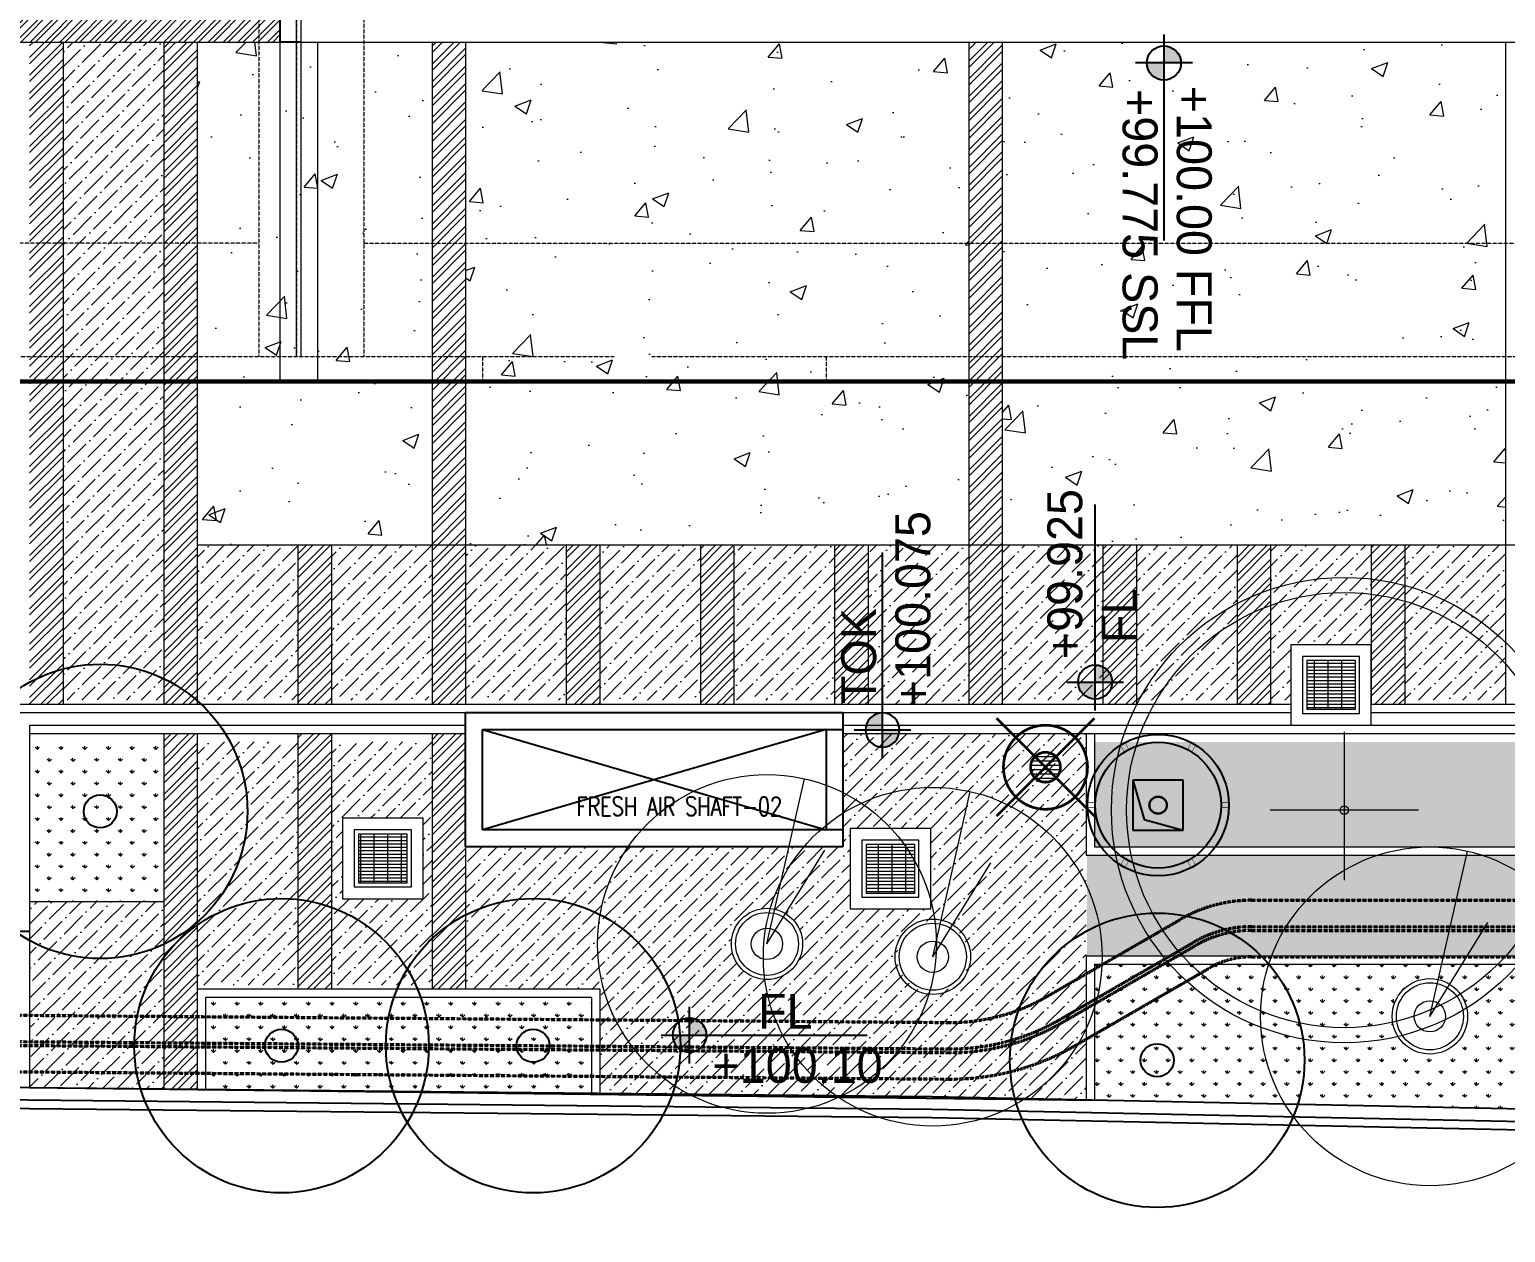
# Model space of a CAD drawing. Header units: millimetres. Extents: x 7964926 to 16080295, y -6277184 to -2986664.
# Drawn here: x 8097976 to 8115576, y -3153237 to -3138886 of the extents above; entities that cross this region are included whole.
import ezdxf

# ---------------------------------------------------------------- set-up
doc = ezdxf.new("R2010")
doc.units = ezdxf.units.MM
doc.header["$LTSCALE"] = 2000
doc.header["$MEASUREMENT"] = 0
for name, pattern in [('( Hidden )', [0.375, 0.25, -0.125]), ('1', [0, 0, 0]), ('DASHDOT', [1, 0.5, -0.25, 0, -0.25]), ('HIDDEN', [0.375, 0.25, -0.125])]:
    doc.linetypes.add(name, pattern=pattern)
for name, color, linetype in [('a-ac ledge', 8, 'Continuous'), ('a-cutout', 8, 'Continuous'), ('a-ele 1', 8, 'Continuous'), ('a-text m', 8, 'Continuous'), ('a-wall', 8, 'Continuous'), ('E-TRANCH', 8, 'Continuous'), ('L - proposed trees', 74, 'Continuous'), ('L-FL', 7, 'Continuous'), ('PS$RCP', 8, 'DASHDOT')]:
    doc.layers.add(name, color=color, linetype=linetype)
for name, color, linetype, lineweight in [('BASEMENT EDGE', 4, 'Continuous', 5), ('L - paving', 9, 'Continuous', 5), ('L- existing trees', 76, 'Continuous', 18), ('L-CHAMBERS', 50, 'Continuous', 5), ('L-compound wall', 7, 'Continuous', 20), ('L-ELE 1', 24, 'Continuous', 20), ('L-ELE 2', 30, 'Continuous', 15), ('L-ELE 4', 27, 'Continuous', 9), ('L-HATCH-1', 9, 'Continuous', 5), ('L-kerb', 24, 'Continuous', 13), ('L-lights', 213, 'Continuous', 0), ('L-Paver 400x400', 250, '1', 13), ('L-SHRUBS', 96, 'Continuous', 18), ('STR-Capital', 8, 'Continuous', 15), ('STR-Podium Beam', 8, 'Continuous', 15), ('STR-RCC Up Stand', 250, 'Continuous', 15), ('STR-Retaining Wall', 250, 'HIDDEN', 15)]:
    doc.layers.add(name, color=color, linetype=linetype, lineweight=lineweight)
doc.styles.add('a-100 txt m', font='romans.shx', dxfattribs={"width": 0.75, "height": 300})
doc.styles.add('Century Gothic', font='GOTHIC.TTF')
doc.styles.get("Standard").update_dxf_attribs({"font": 'romans.shx', "width": 0.75})
pattern_1 = [(45, (0.7553273057565093, 137.142220439855), (66.29126073623884, 243.0679560328757), [312.5, -62.5, 0, -62.5])]
pattern_2 = [(45, (0.7553273057565093, -2212.857779559679), (66.29126073623884, 243.0679560328757), [312.5, -62.5, 0, -62.5])]
pattern_3 = [(49.99999999999999, (0, 0), (1972.465502152072, -172.5683712021365), [206.25, -2268.75]), (355, (0, 0), (-381.56616743575, 2068.528367675033), [165, -1815]), (100.45144446, (164.37212275, -14.380696), (1590.899328499558, 1895.959975163731), [175.285528, -1928.140808]), (46.18420000000002, (0, 550), (2934.913659346824, -455.1780221809605), [309.3749999999999, -3403.125]), (96.63563549, (244.57604875, 512.06840575), (2570.320350604128, 2678.826152130014), [262.9284405, -2892.21284]), (351.1841639899999, (0, 550), (2570.320348900626, 2678.826150742473), [247.5, -2722.50000275]), (21, (275, 412.5), (1641.49439332577, -1107.201949329682), [206.25, -2268.75]), (326.0000000000001, (275, 412.5), (669.1171627843497, 1994.162623878846), [165, -1815]), (71.45144474, (411.7911985, 320.2331715), (2310.61153600742, 886.9606702174731), [175.2855225, -1928.140808]), (37.50000000000001, (0, 0), (33.43960212254934, 915.4580980361065), [0, -1793, 0, -1842.5, 0, -1821.875]), (7.499999999999999, (0, 0), (723.4412279659086, 1084.632207676491), [0, -1050.5, 0, -1751.75, 0, -694.375]), (327.5, (-613.25, 0), (1468.011699474125, -62.02589726954433), [0, -687.5, 0, -2145, 0, -2846.25]), (317.5, (-888.25, 0), (1603.761965691562, 275.2887014138738), [0, -893.75, 0, -1424.5, 0, -2021.25])]
pattern_4 = [(45, (0, 0), (-106.0660171779821, 106.0660171779821), []), (45, (0, 75), (-106.0660171779821, 106.0660171779821), [])]

# ---------------------------------------------------------------- blocks, each defined once
blk = doc.blocks.new('ertrt')
at = {"layer": 'L- existing trees', "color": 76, "lineweight": 5, "ltscale": 100}
for q in [(0.06719780142966947, 0.2962237633664886), (0.1037855794874414, 0.168169773592127)]:
    blk.add_line((1.77635683940025e-15, 8.881784197001252e-16), q, dxfattribs=at)
blk.add_circle((1.77635683940025e-15, 8.881784197001252e-16), 0.3037500000000001, dxfattribs=at)
at = {"layer": 'L- existing trees', "color": 42, "lineweight": 5, "ltscale": 100}
blk.add_circle((1.77635683940025e-15, 8.881784197001252e-16), 0.02806585742770773, dxfattribs=at)
blk = doc.blocks.new('tree4 cg')
at = {"layer": 'L- existing trees'}
for p, q in [((-1329.067826276645, 1981.527579635615), (-1329.067826276645, 998.3188794304151)), ((-838.266431314405, 1461.837152149645), (-1819.869221238885, 1461.837152149645))]:
    blk.add_line(p, q, dxfattribs=at)
for centre, radius in [((-1329.442290809937, 1462.50471057964), 1542.0534387819), ((-1329.442290809937, 1462.50471057964), 1442.0534387819), ((-1329.067826276645, 1461.837152149645), 28.0860773833156)]:
    blk.add_circle(centre, radius, dxfattribs=at)
blk = doc.blocks.new('tree14 pp')
at = {"layer": 'L - proposed trees', "ltscale": 2000}
for radius in [1275.302534825622, 143.4666385081149]:
    blk.add_circle((-1172.818588513415, 1330.713593520573), radius, dxfattribs=at)
blk = doc.blocks.new('finish lvl')
h = blk.add_hatch(color=256)
edge = h.paths.add_edge_path()
edge.add_ellipse((0.03779312691722225, 0.003030802937928456), major_axis=(-0.030468540123942, 0.030468540123942), ratio=0.9999999999984531, start_angle=-45.0000000000443, end_angle=45.00000000010281)
edge.add_line((-0.005295895751714852, 0.003030802937701083), (0.03779312691722236, 0.003030802937701083))
edge.add_line((0.03779312691722225, 0.003030802937928456), (0.03779312691722225, 0.04611982560686556))
edge = h.paths.add_edge_path()
edge.add_ellipse((0.03779312691722225, 0.003030802937928456), major_axis=(-0.030468540123909, 0.030468540123909), ratio=0.9999999999995983, start_angle=134.9999999999885, end_angle=224.999999999953)
edge.add_line((0.0808821495866141, 0.003030802938383204), (0.03779312691767689, 0.003030802938383204))
edge.add_line((0.03779312691722225, 0.003030802937928456), (0.03779312691722225, -0.04005821973088135))
for p, q in [((0.03779312691676751, 0.07484584072017242), (0.03779312691722225, -0.06878423484386076)), ((-0.03402191086343009, 0.00303080293815583), (0.4857257542894331, 0.003030802937473709))]:
    blk.add_line(p, q)
blk.add_ellipse((0.037793126917677, 0.00303080293815583), major_axis=(-0.030468540123953, 0.030468540123953), ratio=0.9999999999978331, start_param=1.570796326794534, end_param=7.85398163397412)
at = {"layer": 'L-FL'}
for tag, p in [('%%P0.00', (0.1256311287966128, 0.03566715156830469)), ('FIN.LVL.', (0.1074625354408454, -0.1030079454646966))]:
    blk.add_attdef(tag, p, '', height=0.08000000000000004, dxfattribs=at)
blk = doc.blocks.new('A$C3B983C50')
at = {"layer": 'PS$RCP', "linetype": 'ByBlock', "const_width": 5}
for points in [[(-447.8557621135325, 715.7089344431206), (-400.9807621135325, 634.5190528383293)], [(-395.8942378864661, 745.7089344431205), (-349.0192378864662, 664.5190528383292)], [(395.8942378864674, 745.7089344431199), (349.0192378864673, 664.5190528383288)], [(447.8557621135336, 715.7089344431198), (400.9807621135336, 634.5190528383287)], [(-843.75, 30.0000000000001), (-750, 30.0000000000001)], [(843.75, 29.99999999999979), (750, 29.99999999999979)], [(-843.75, -29.9999999999999), (-750, -29.9999999999999)], [(843.75, -30.00000000000021), (750, -30.00000000000021)], [(-447.8557621135334, -715.70893444312), (-400.9807621135333, -634.519052838329)], [(-395.8942378864671, -745.70893444312), (-349.019237886467, -664.519052838329)], [(395.8942378864666, -745.7089344431201), (349.0192378864666, -664.519052838329)], [(447.8557621135329, -715.7089344431203), (400.9807621135329, -634.519052838329)]]:
    blk.add_lwpolyline(points, dxfattribs=at)
at = {"layer": 'PS$RCP', "color": 47, "linetype": 'ByBlock'}
blk.add_lwpolyline([(-299.9999999776483, -300.0000001089647), (299.9999999701977, -300.0000001080334), (299.9999999776483, 299.9999998789281), (-299.9999999701977, 299.9999998761341)], close=True, dxfattribs=at)
blk.add_lwpolyline([(-299.9999999701977, 299.9999998761341), (-167.1100230556912, -169.3367608031259), (299.9999999701977, -300.0000001080334)], dxfattribs=at)
at = {"layer": 'PS$RCP', "linetype": 'Continuous'}
for radius in [843.75, 750]:
    blk.add_circle((0, 0), radius, dxfattribs=at)
at = {"layer": 'PS$RCP', "color": 47, "linetype": 'ByBlock'}
for radius in [105, 100]:
    blk.add_circle((0, 0), radius, dxfattribs=at)
blk = doc.blocks.new('cb 1')
at = {"layer": 'L-Paver 400x400', "true_color": 0x636466}
h = blk.add_hatch(dxfattribs=at)
h.set_pattern_fill('GRATE', color=251, scale=1300)
h.set_pattern_definition([(0, (0, 0), (0, 40.625), []), (90, (0, 0), (-162.5, 9.950255243072245e-15), [])])
h.paths.add_polyline_path([(8080577.548487278, -3139539.649760513), (8079997.548487278, -3139539.649760513), (8079997.548487278, -3140119.649760513), (8080577.548487278, -3140119.649760513)])
at = {"layer": 'L-CHAMBERS', "color": 8}
blk.add_lwpolyline([(8079807.548487278, -3140309.649760513), (8080767.548487278, -3140309.649760513), (8080767.548487278, -3139349.649760513), (8079807.548487278, -3139349.649760513)], close=True, dxfattribs=at)
at = {"layer": 'L-CHAMBERS', "color": 37}
for points in [[(8079947.548487278, -3140169.649760513), (8080627.548487278, -3140169.649760513), (8080627.548487278, -3139489.649760513), (8079947.548487278, -3139489.649760513)], [(8079997.548487278, -3140119.649760513), (8080577.548487278, -3140119.649760513), (8080577.548487278, -3139539.649760513), (8079997.548487278, -3139539.649760513)]]:
    blk.add_lwpolyline(points, close=True, dxfattribs=at)
blk = doc.blocks.new('PL')
at = {"layer": 'L-lights'}
h = blk.add_hatch(dxfattribs=at)
h.set_pattern_fill('ANSI31', color=256, scale=32.5, style=0)
h.set_pattern_definition([(45, (5.943405767538934e-11, 1.438422714272747e-11), (-72.96458098368686, 72.96458098368687), [])])
edge = h.paths.add_edge_path()
edge.add_arc((-1.980708930204855e-10, -4.792233276873503e-11), 358.6952379030135, 89.65216382012761, 276.0669623147895)
edge.add_arc((-2.005542398819671e-10, -4.804645570288812e-11), 358.6952379030137, 276.0669623147899, 449.6521638201272)
at = {"layer": 'L-lights', "const_width": 65}
for points in [[(1.270153404675511e-09, -1658.684768646848), (1.270153404675511e-09, 1658.684768646877)], [(1658.676649893507, -2.17758473526645), (-1658.692887400218, -2.17758473526645)]]:
    blk.add_lwpolyline(points, dxfattribs=at)
for points in [[(6.123636782694438, 1008.676649893462, 1.057607136263516), (106.6097079497425, -1003.045588763812, 0.9455306849885294)], [(2.177584735642948, 358.6886279476718, 1.057607136266735), (37.91075155247358, -356.686204682835, 0.945530684985646)]]:
    blk.add_lwpolyline(points, format="xyb", close=True, dxfattribs=at)

msp = doc.modelspace()

# ---------------------------------------------------------------- hatches: boundary and pattern name
at = {"layer": 'L - paving'}
h = msp.add_hatch(dxfattribs=at)
h.set_pattern_fill('ANSI36', color=37, scale=1000)
h.set_pattern_definition([(45, (0.7553273057565093, -12.85777956014499), (66.29126073623884, 243.0679560328757), [312.5, -62.5, 0, -62.5])])
h.paths.add_polyline_path([(8098376.190326478, -3146884.96646662), (8099576.190326476, -3146884.96646662), (8099576.190326478, -3139034.96646662), (8098376.190326478, -3139034.96646662)])
h = msp.add_hatch(dxfattribs=at)
h.set_pattern_fill('AR-CONC', color=252, scale=275)
h.set_pattern_definition(pattern_3)
h.paths.add_polyline_path([(8102776.190326478, -3145034.96646662), (8102776.190326478, -3139034.96646662), (8099976.190326476, -3139034.96646662), (8099976.255722785, -3145034.96646662)])
h = msp.add_hatch(dxfattribs=at)
h.set_pattern_fill('AR-CONC', color=252, scale=275)
h.set_pattern_definition(pattern_3)
h.paths.add_polyline_path([(8109176.190326479, -3145034.96646662), (8109176.190326479, -3139034.96646662), (8103176.190326476, -3139034.96646662), (8103176.255722785, -3145034.96646662)])
h = msp.add_hatch(dxfattribs=at)
h.set_pattern_fill('AR-CONC', color=252, scale=275)
h.set_pattern_definition(pattern_3)
h.paths.add_polyline_path([(8115576.190326481, -3145034.96646662), (8115576.190326481, -3139034.96646662), (8109576.190326478, -3139034.96646662), (8109576.255722787, -3145034.96646662)])
h = msp.add_hatch(dxfattribs=at)
h.set_pattern_fill('ANSI36', color=37, scale=1000)
h.set_pattern_definition(pattern_1)
h.paths.add_polyline_path([(8099976.190326478, -3146884.96646662), (8101176.19032648, -3146884.96646662), (8101176.190326478, -3145034.96646662), (8099976.190326478, -3145034.96646662)])
h = msp.add_hatch(dxfattribs=at)
h.set_pattern_fill('ANSI36', color=37, scale=1000)
h.set_pattern_definition(pattern_1)
h.paths.add_polyline_path([(8101576.190326478, -3146884.96646662), (8102776.19032648, -3146884.96646662), (8102776.190326478, -3145034.96646662), (8101576.190326478, -3145034.96646662)])
h = msp.add_hatch(dxfattribs=at)
h.set_pattern_fill('ANSI36', color=37, scale=1000)
h.set_pattern_definition(pattern_1)
h.paths.add_polyline_path([(8103176.190326476, -3146884.96646662), (8104376.190326484, -3146884.96646662), (8104376.190326478, -3145034.96646662), (8103176.190326475, -3145034.96646662)])
h = msp.add_hatch(dxfattribs=at)
h.set_pattern_fill('ANSI36', color=37, scale=1000)
h.set_pattern_definition(pattern_1)
h.paths.add_polyline_path([(8104776.190326478, -3146884.96646662), (8105976.190326482, -3146884.96646662), (8105976.190326478, -3145034.96646662), (8104776.190326478, -3145034.96646662)])
h = msp.add_hatch(dxfattribs=at)
h.set_pattern_fill('ANSI36', color=37, scale=1000)
h.set_pattern_definition(pattern_1)
h.paths.add_polyline_path([(8106376.190326478, -3146884.96646662), (8107576.19032648, -3146884.96646662), (8107576.190326478, -3145034.96646662), (8106376.190326478, -3145034.96646662)])
h = msp.add_hatch(dxfattribs=at)
h.set_pattern_fill('ANSI36', color=37, scale=1000)
h.set_pattern_definition(pattern_1)
h.paths.add_polyline_path([(8108296.184138821, -3146934.96646662), (8109176.190326478, -3146934.96646662), (8109176.190326478, -3145034.96646662), (8107976.190326475, -3145034.96646662), (8107976.190326476, -3146934.96646662)])
h = msp.add_hatch(dxfattribs=at)
h.set_pattern_fill('ANSI36', color=37, scale=1000)
h.set_pattern_definition(pattern_1)
h.paths.add_polyline_path([(8109576.190326478, -3146884.96646662), (8110776.190326482, -3146884.96646662), (8110776.190326478, -3145034.96646662), (8109576.190326476, -3145034.96646662)])
h = msp.add_hatch(dxfattribs=at)
h.set_pattern_fill('ANSI36', color=37, scale=1000)
h.set_pattern_definition(pattern_1)
h.paths.add_polyline_path([(8111176.190326478, -3146884.96646662), (8112376.190326482, -3146884.96646662), (8112376.190326478, -3145034.96646662), (8111176.190326478, -3145034.96646662)])
h = msp.add_hatch(dxfattribs=at)
h.set_pattern_fill('ANSI36', color=37, scale=1000)
h.set_pattern_definition(pattern_1)
edge = h.paths.add_edge_path()
edge.add_line((8113016.190326478, -3146884.96646662), (8113016.190326478, -3146424.966466621))
edge.add_line((8113016.323015381, -3146224.96646662), (8113976.323015385, -3146224.966466619))
edge.add_line((8113976.190326482, -3146424.96646662), (8113976.190326477, -3145034.96646662))
edge.add_line((8113976.190326478, -3145034.96646662), (8112776.190326475, -3145034.96646662))
edge.add_line((8112776.190326475, -3145034.96646662), (8112776.190326477, -3146884.966466619))
edge.add_line((8112776.190326476, -3146884.96646662), (8113016.190326477, -3146884.96646662))
h = msp.add_hatch(dxfattribs=at)
h.set_pattern_fill('ANSI36', color=37, scale=1000)
h.set_pattern_definition(pattern_1)
h.paths.add_polyline_path([(8114376.190326478, -3146884.96646662), (8115576.19032648, -3146884.96646662), (8115576.190326478, -3145034.96646662), (8114376.190326478, -3145034.96646662)])
h = msp.add_hatch(dxfattribs=at)
h.set_pattern_fill('ANSI36', color=37, scale=1000)
h.set_pattern_definition(pattern_2)
h.paths.add_polyline_path([(8099976.190326478, -3150284.966466619), (8101176.190326482, -3150284.96646662), (8101176.22195179, -3147384.96646662), (8099976.221951788, -3147384.96646662)])
h = msp.add_hatch(dxfattribs=at)
h.set_pattern_fill('ANSI36', color=37, scale=1000)
h.set_pattern_definition(pattern_2)
h.paths.add_polyline_path([(8102669.394741002, -3148294.894741001), (8102669.394741002, -3149254.894741001), (8101709.394741002, -3149254.894741001), (8101709.394741001, -3148294.894741001)])
h.paths.add_polyline_path([(8102776.190326478, -3150284.96646662), (8102776.190326478, -3147384.96646662), (8101576.190326476, -3147384.966466619), (8101576.190326475, -3150284.96646662)])
h = msp.add_hatch(dxfattribs=at)
h.set_pattern_fill('ANSI36', color=37, scale=1000)
h.set_pattern_definition([(45, (0, 1), (66.29126073623883, 243.0679560328757), [312.5, -62.5, 0, -62.5])])
h.paths.add_polyline_path([(8110576.190326481, -3147284.966466619), (8107676.2535771, -3147284.966466619), (8107676.2535771, -3148483.968975345), (8107676.253577099, -3148633.966425343), (8103176.190326476, -3148633.966425343), (8103176.190326476, -3150333.968975343), (8104776.190326478, -3150333.968975343), (8104776.190326476, -3151574.68975341), (8108738.321183559, -3151615.204427094), (8110576.190326476, -3151653.637319214)])
edge = h.paths.add_edge_path(flags=16)
edge.add_arc((8108747.241257489, -3149946.138592803), 425, 0, 360)
h.paths.add_polyline_path([(8108722.5, -3149376.5), (8107762.499999999, -3149376.5), (8107762.499999999, -3148416.5), (8108722.5, -3148416.5)], flags=16)
edge = h.paths.add_edge_path(flags=16)
edge.add_arc((8106770.061657671, -3149793.751486845), 425.0000000007482, 227.4896742158673, 312.5103257840903, ccw=False)
edge.add_arc((8106770.061657669, -3149793.751486845), 424.999999998803, 137.7264564373151, 227.48967421601, ccw=False)
edge.add_arc((8106770.061657671, -3149793.751486845), 425.0000000000258, 42.27354356251601, 137.726456437484, ccw=False)
edge.add_arc((8106770.061657671, -3149793.751486846), 425.000000000339, -47.48967421582478, 42.27354356256251, ccw=False)
h = msp.add_hatch(dxfattribs=at)
h.set_pattern_fill('ANSI36', color=37, scale=1000)
h.set_pattern_definition([(45, (0, 4.5), (66.29126073623883, 243.0679560328757), [312.5, -62.5, 0, -62.5])])
edge = h.paths.add_edge_path()
edge.add_line((8151442.308953669, -3148730.466425343), (8110587.5, -3148730.466425343))
edge.add_line((8110587.5, -3148730.466425343), (8110587.500000001, -3149930.466425343))
edge.add_line((8110587.500000001, -3149930.466425343), (8149742.793959929, -3149930.466425342))
edge.add_arc((8149716.498781649, -3150646.406831219), 716.4231299791828, 37.37573519721991, 87.89657655256372, ccw=False)
edge.add_arc((8151447.767026804, -3149926.778630761), 1196.324656351864, 193.7688197318623, 450.2614053285534)
h = msp.add_hatch(dxfattribs=at)
h.set_pattern_fill('ANSI36', color=37, scale=1000)
h.set_pattern_definition([(45, (-3199.244672692381, -4024.409420023672), (66.29126073623884, 243.0679560328757), [312.5, -62.5, 0, -62.5])])
h.paths.add_polyline_path([(8097976.190326482, -3151506.156558408), (8099576.19032648, -3151522.517319887), (8099576.190326482, -3149296.518107084), (8097976.190326482, -3149296.518107084)])
at = {"layer": 'L-HATCH-1'}
h = msp.add_hatch(dxfattribs=at)
h.set_pattern_fill('STEEL', color=26, scale=1000)
h.set_pattern_definition([(45, (59.31075320672244, -6400), (-88.38834764831844, 88.38834764831844), []), (45, (59.31075320672244, -6337.5), (-88.38834764831844, 88.38834764831844), [])])
edge = h.paths.add_edge_path()
edge.add_arc((8090401.190326479, -3136534.966466615), 2500.000000004741, 272.1604102273536, 302.8598803786037)
edge.add_line((8091757.656323097, -3138634.966466626), (8100960.501079683, -3138634.966466623))
edge.add_line((8100960.501079683, -3138634.966466623), (8100960.501079683, -3139034.966466624))
edge.add_line((8100960.501079683, -3139034.966466624), (8090495.433669979, -3139034.966466627))
edge.add_line((8090495.433669979, -3139034.966466627), (8090495.433669979, -3139033.18947352))
h = msp.add_hatch(dxfattribs=at)
h.set_pattern_fill('STEEL', color=26, scale=1200)
h.set_pattern_definition(pattern_4)
h.paths.add_polyline_path([(8098376.190326479, -3139034.96646662), (8097976.190326479, -3139034.96646662), (8097976.190326478, -3146934.96646662), (8098376.190326478, -3146934.96646662)])
h = msp.add_hatch(dxfattribs=at)
h.set_pattern_fill('STEEL', color=26, scale=1200)
h.set_pattern_definition(pattern_4)
h.paths.add_polyline_path([(8099976.190326479, -3139034.96646662), (8099576.190326479, -3139034.96646662), (8099576.190326478, -3146934.96646662), (8099976.190326478, -3146934.96646662)])
h = msp.add_hatch(dxfattribs=at)
h.set_pattern_fill('STEEL', color=26, scale=1200)
h.set_pattern_definition(pattern_4)
h.paths.add_polyline_path([(8103176.19032648, -3139034.96646662), (8102776.19032648, -3139034.96646662), (8102776.190326479, -3146934.96646662), (8103176.190326479, -3146934.96646662)])
h = msp.add_hatch(dxfattribs=at)
h.set_pattern_fill('STEEL', color=26, scale=1200)
h.set_pattern_definition(pattern_4)
h.paths.add_polyline_path([(8109576.19032648, -3139034.96646662), (8109176.19032648, -3139034.96646662), (8109176.190326479, -3146934.96646662), (8109576.190326479, -3146934.96646662)])
h = msp.add_hatch(dxfattribs=at)
h.set_pattern_fill('STEEL', color=26, scale=1200)
h.set_pattern_definition(pattern_4)
h.paths.add_polyline_path([(8101576.190326479, -3145034.96646662), (8101176.190326479, -3145034.96646662), (8101176.190326478, -3146934.96646662), (8101576.190326478, -3146934.96646662)])
h = msp.add_hatch(dxfattribs=at)
h.set_pattern_fill('STEEL', color=26, scale=1200)
h.set_pattern_definition(pattern_4)
h.paths.add_polyline_path([(8104776.190326479, -3145034.96646662), (8104376.190326479, -3145034.96646662), (8104376.190326478, -3146934.96646662), (8104776.190326478, -3146934.96646662)])
h = msp.add_hatch(dxfattribs=at)
h.set_pattern_fill('STEEL', color=26, scale=1200)
h.set_pattern_definition(pattern_4)
h.paths.add_polyline_path([(8106376.190326479, -3145034.96646662), (8105976.190326479, -3145034.96646662), (8105976.190326478, -3146934.96646662), (8106376.190326478, -3146934.96646662)])
h = msp.add_hatch(dxfattribs=at)
h.set_pattern_fill('STEEL', color=26, scale=1200)
h.set_pattern_definition(pattern_4)
h.paths.add_polyline_path([(8107976.190326479, -3145034.96646662), (8107576.190326479, -3145034.96646662), (8107576.190326478, -3146934.96646662), (8107976.190326478, -3146934.96646662)])
h = msp.add_hatch(dxfattribs=at)
h.set_pattern_fill('STEEL', color=26, scale=1200)
h.set_pattern_definition(pattern_4)
h.paths.add_polyline_path([(8111176.190326479, -3145034.96646662), (8110776.190326479, -3145034.96646662), (8110776.190326478, -3146934.96646662), (8111176.190326478, -3146934.96646662)])
h = msp.add_hatch(dxfattribs=at)
h.set_pattern_fill('STEEL', color=26, scale=1200)
h.set_pattern_definition(pattern_4)
h.paths.add_polyline_path([(8112776.190326479, -3145034.96646662), (8112376.190326479, -3145034.96646662), (8112376.190326478, -3146934.96646662), (8112776.190326478, -3146934.96646662)])
h = msp.add_hatch(dxfattribs=at)
h.set_pattern_fill('STEEL', color=26, scale=1200)
h.set_pattern_definition(pattern_4)
h.paths.add_polyline_path([(8114376.323015383, -3145034.96646662), (8113976.323015383, -3145034.96646662), (8113976.323015383, -3146934.96646662), (8114376.323015383, -3146934.96646662)])
h = msp.add_hatch(dxfattribs=at)
h.set_pattern_fill('STEEL', color=26, scale=1200)
h.set_pattern_definition(pattern_4)
h.paths.add_polyline_path([(8099976.190326477, -3147284.96646662), (8099576.190326477, -3147284.96646662), (8099576.190326482, -3151524.801781626), (8099976.190326478, -3151526.607510257)])
h = msp.add_hatch(dxfattribs=at)
h.set_pattern_fill('STEEL', color=26, scale=1200)
h.set_pattern_definition(pattern_4)
h.paths.add_polyline_path([(8101176.190326482, -3150334.96901662), (8101576.190326479, -3150334.96901662), (8101576.190326479, -3147284.96646662), (8101176.190326479, -3147284.96646662)])
h = msp.add_hatch(dxfattribs=at)
h.set_pattern_fill('STEEL', color=26, scale=1200)
h.set_pattern_definition(pattern_4)
h.paths.add_polyline_path([(8102776.190326482, -3150334.96901662), (8103176.190326479, -3150334.96901662), (8103176.190326479, -3147284.96646662), (8102776.190326479, -3147284.96646662)])
at = {"layer": 'L-SHRUBS'}
h = msp.add_hatch(dxfattribs=at)
h.set_pattern_fill('GRASS', color=256, scale=200)
h.set_pattern_definition([(90, (0.1326889004558325, -9.601470082998276e-06), (-141.4213562, 141.4213562), [37.5, -245.3427126]), (45, (0.1326889004558325, -9.601470082998276e-06), (-141.4213562373095, 141.4213562373095), [37.5, -162.5]), (135, (0.1326889004558325, -9.601470082998276e-06), (-141.4213562373095, -141.4213562373095), [37.5, -162.5])])
h.paths.add_polyline_path([(8099576.190326478, -3147384.96646662), (8097976.190326478, -3147384.96646662), (8097976.190326482, -3149288.056136183), (8099576.190326482, -3149288.056136183)])
h = msp.add_hatch(dxfattribs=at)
h.set_pattern_fill('GRASS', color=256, scale=200)
h.set_pattern_definition([(90, (-74478.60087377392, 204235.0710853068), (-141.4213562, 141.4213562), [37.5, -245.3427126]), (45, (-74478.60087377392, 204235.0710853068), (-141.4213562373095, 141.4213562373095), [37.5, -162.5]), (135, (-74478.60087377392, 204235.0710853068), (-141.4213562373095, -141.4213562373095), [37.5, -162.5])])
h.paths.add_polyline_path([(8146777.276696373, -3148633.548950177), (8146777.276696373, -3147833.548950177), (8147577.27669637, -3147833.548950177), (8147577.27669637, -3148633.548950177)])
h.paths.add_polyline_path([(8124180.375164612, -3148358.548970817), (8124180.375164612, -3147558.548970817), (8124980.37516461, -3147558.548970817), (8124980.37516461, -3148358.548970817)])
edge = h.paths.add_edge_path()
edge.add_arc((8151994.975736673, -3151184.966466623), 3800.000000003782, 62.6078948156339, 89.99999999998596)
edge.add_line((8151994.975736674, -3147384.96646662), (8110676.190326478, -3147384.96646662))
edge.add_line((8110676.190326478, -3147384.96646662), (8110676.190326476, -3148634.966425343))
edge.add_line((8110676.190326476, -3148634.966425343), (8151439.850234779, -3148634.966425342))
edge.add_arc((8151439.850234783, -3149934.966425341), 1299.999999999534, -94.13726693954641, 90.0000000002052, ccw=False)
edge.add_arc((8119091.103002861, -3150316.085970914), 32267.9467817957, 356.1086865396051, 358.37420985212555, ccw=False)
edge.add_line((8151284.658585117, -3152505.918951986), (8159891.868383001, -3152685.90998502))
edge.add_line((8159891.868383001, -3152685.90998502), (8159891.868412975, -3152685.9085515))
edge.add_line((8159891.868412975, -3152685.9085515), (8169090.584067665, -3152878.270387234))
edge.add_line((8169090.584067665, -3152878.270387234), (8169090.871898463, -3148711.442494051))
edge.add_line((8169090.871898463, -3148711.442494051), (8163195.052155473, -3148711.442688296))
edge.add_arc((8159586.253626463, -3136534.966466616), 12700.0000000042, 242.60789481565018, 286.5084868015714, ccw=False)
h = msp.add_hatch(dxfattribs=at)
h.set_pattern_fill('GRASS', color=256, scale=200)
h.set_pattern_definition([(90, (-74478.60087377392, 201335.0713082487), (-141.4213562, 141.4213562), [37.5, -245.3427126]), (45, (-74478.60087377392, 201335.0713082487), (-141.4213562373095, 141.4213562373095), [37.5, -162.5]), (135, (-74478.60087377392, 201335.0713082487), (-141.4213562373095, -141.4213562373095), [37.5, -162.5])])
edge = h.paths.add_edge_path()
edge.add_arc((8114674.773183514, -3150658.299843679), 450, 0, 360)
h.paths.add_polyline_path([(8115623.994077435, -3151760.322602854), (8115630.26620378, -3151460.388175969), (8116079.282607062, -3151469.777853713), (8116079.282607062, -3150284.96646662), (8116079.282607062, -3150034.966536814), (8110676.190326477, -3150034.966313872), (8110676.190326478, -3150284.966243678), (8110676.190326478, -3151656.728526355)])
h = msp.add_hatch(dxfattribs=at)
h.set_pattern_fill('GRASS', color=256, scale=200)
h.set_pattern_definition([(90, (2100.132688900456, -3050.002559601795), (-141.4213562, 141.4213562), [37.5, -245.3427126]), (45, (2100.132688900456, -3050.002559601795), (-141.4213562373095, 141.4213562373095), [37.5, -162.5]), (135, (2100.132688900456, -3050.002559601795), (-141.4213562373095, -141.4213562373095), [37.5, -162.5])])
h.paths.add_polyline_path([(8104676.190326478, -3150434.969016621), (8100076.190326478, -3150434.96901662), (8100076.190326478, -3151527.630057848), (8104676.190326478, -3151574.667247096)])

# ---------------------------------------------------------------- linework, layer by layer
at = {"layer": 'a-ac ledge'}
msp.add_lwpolyline([(8097776.190326486, -3149642.35766809), (8097976.190326482, -3149642.35766809)], dxfattribs=at)
at = {"layer": 'a-ac ledge', "color": 4}
msp.add_lwpolyline([(8097976.190326482, -3151506.156558409), (8110676.190326478, -3151656.728526355)], dxfattribs=at)
at = {"layer": 'a-cutout', "linetype": 'HIDDEN', "ltscale": 2000}
for p, q in [((8107476.253577098, -3147234.966425341), (8103376.253577087, -3148434.966425342)), ((8103376.253577087, -3147234.966425341), (8107476.253577098, -3148434.966425342)), ((8107476.253577098, -3147234.966466618), (8103376.253577087, -3148434.96646662)), ((8103376.253577087, -3147234.966466618), (8107476.253577098, -3148434.96646662))]:
    msp.add_line(p, q, dxfattribs=at)
at = {"layer": 'a-ele 1'}
for p, q in [((8107476.253577098, -3147234.966425341), (8107476.253577098, -3148434.966425342)), ((8107476.253577098, -3147234.966425341), (8107476.253577098, -3148434.966425342)), ((8107476.253577098, -3147234.966466618), (8107476.253577098, -3148434.96646662)), ((8107476.253577098, -3147234.966466618), (8107476.253577098, -3148434.96646662)), ((8107676.253577098, -3147234.966425341), (8107676.253577098, -3148434.966425343)), ((8107676.253577098, -3147234.966425341), (8107676.253577098, -3148434.966425343)), ((8107676.253577098, -3147234.966466618), (8107676.253577098, -3148434.966466621)), ((8107676.253577098, -3147234.966466618), (8107676.253577098, -3148434.966466621))]:
    msp.add_line(p, q, dxfattribs=at)
at = {"layer": 'a-wall'}
for p, q in [((8103176.2535771, -3147034.966425342), (8107676.253577098, -3147034.966425342)), ((8103176.2535771, -3148634.966425343), (8103176.2535771, -3147034.966425342)), ((8103176.2535771, -3147034.96646662), (8107676.253577098, -3147034.96646662)), ((8103176.2535771, -3148634.966466621), (8103176.2535771, -3147034.96646662)), ((8107676.253577098, -3147034.966425342), (8107676.253577098, -3147234.966425341)), ((8107676.253577098, -3147034.96646662), (8107676.253577098, -3147234.966466618)), ((8103376.2535771, -3147234.966425341), (8107676.253577098, -3147234.966425341)), ((8103376.2535771, -3148434.966425342), (8103376.2535771, -3147234.966425341)), ((8103376.2535771, -3147234.966466618), (8107676.253577098, -3147234.966466618)), ((8103376.2535771, -3148434.96646662), (8103376.2535771, -3147234.966466618)), ((8107676.253577098, -3147284.966313873), (8107676.253577098, -3147484.966313872)), ((8107676.253577098, -3147284.966355151), (8107676.253577098, -3147484.96635515)), ((8107676.253577098, -3148434.966425342), (8103376.2535771, -3148434.966425342)), ((8107676.253577098, -3148434.96646662), (8103376.2535771, -3148434.96646662)), ((8107676.253577098, -3148434.966425342), (8107676.253577098, -3148634.966425343)), ((8107676.253577098, -3148434.96646662), (8107676.253577098, -3148634.966466621)), ((8107676.253577098, -3148634.966425343), (8103176.2535771, -3148634.966425343)), ((8107676.253577098, -3148634.966466621), (8103176.2535771, -3148634.966466621))]:
    msp.add_line(p, q, dxfattribs=at)
at = {"layer": 'BASEMENT EDGE', "color": 2, "linetype": '( Hidden )', "ltscale": 0.01, "const_width": 50}
msp.add_lwpolyline([(7981805.827278946, -3086059.967953469), (7976491.006109476, -3129797.46565373), (7978510.206521805, -3129797.46565373), (7978510.206521805, -3137797.465291389), (7982586.190326475, -3137797.465291393), (7982586.190326475, -3145584.965291392), (8038276.190326475, -3145584.965291392), (8038276.190326475, -3143084.965291393), (8166136.190326478, -3143084.965291393), (8166136.191441908, -3086059.965282003)], close=True, dxfattribs=at)
at = {"layer": 'E-TRANCH', "linetype": 'HIDDEN', "ltscale": 0.005}
for points in [[(8054456.308664521, -3150295.704028474), (8108928.356868251, -3150724.243818369, 0.1342539709731002), (8110101.874288439, -3150416.222482182), (8111699.50955183, -3149493.827333104, -0.1316524976123824), (8112549.50955047, -3149266.070519838), (8165776.881539777, -3149266.070519838, 0.1989123673797139), (8167191.095112538, -3148680.284077908), (8172778.487110624, -3143092.892079822, 0.1934301137967598), (8173363.827669068, -3141720.908060034), (8173934.040535343, -3114721.534767324)], [(8054456.308664521, -3150310.704809632), (8108928.203493815, -3150739.243031196, 0.1342539709731081), (8110109.374286925, -3150429.212860617), (8111707.009550313, -3149506.81771154, -0.1316524976123668), (8112549.50955047, -3149281.070516811), (8165776.881539777, -3149281.070516811, 0.1989123673797054), (8167201.701712115, -3148690.890677485), (8172789.093710201, -3143103.498679399, 0.1934301137967237), (8173378.824321915, -3141721.224781615), (8173949.037188189, -3114721.851488913)], [(8054456.308664521, -3150610.720493478), (8108925.136004473, -3151039.227348434, 0.1342539709731745), (8110259.374286994, -3150689.020481865), (8111857.009550342, -3149766.625332811, -0.13165249761225), (8112549.509550476, -3149581.070516943), (8165776.881539777, -3149581.070516943, 0.1989123673797447), (8167413.833746565, -3148903.022711934), (8173001.225744651, -3143315.630713848, 0.1934301137967891), (8173678.757439526, -3141727.559214529), (8174248.970305796, -3114728.185921969)], [(8054456.308664521, -3150625.721277516), (8108924.982630008, -3151054.226564141, 0.134253970973207), (8110266.874286921, -3150702.010862794), (8111864.509550267, -3149779.615713741, -0.1316524976123132), (8112549.509550477, -3149596.070516795), (8165776.881539777, -3149596.070516795, 0.1989123673797757), (8167424.440348178, -3148913.629313547), (8173011.832346264, -3143326.237315462, 0.1934301137968721), (8173693.754095253, -3141727.875936171), (8174263.966961522, -3114728.502643618)], [(8054456.308664521, -3150655.722845714), (8108924.675881076, -3151084.224995678, 0.1342539709731537), (8110281.874286834, -3150727.991624756), (8111879.509550177, -3149805.596475706, -0.1316524976123722), (8112549.509550479, -3149626.070516622), (8165776.881539777, -3149626.070516622, 0.1989123673797775), (8167445.653551491, -3148934.84251686), (8173033.045549577, -3143347.450518774, 0.1934301137968158), (8173723.747406826, -3141728.509379459), (8174293.960273095, -3114729.13608692)], [(8054456.308664521, -3150670.723630064), (8108924.522506607, -3151099.224211697, 0.1342539709731088), (8110289.374286916, -3150740.982005955), (8111887.009550257, -3149818.586856906, -0.1316524976124239), (8112549.50955048, -3149641.070516786), (8165776.881539777, -3149641.070516786, 0.1989123673797341), (8167456.260153324, -3148945.449118694), (8173043.65215141, -3143358.057120608, 0.1934301137968473), (8173738.744062864, -3141728.826101108), (8174308.956929133, -3114729.452808576)], [(8054456.308664521, -3150970.739316728), (8108921.455017236, -3151399.208531752, 0.1342539709730694), (8110439.374288396, -3151000.789629642), (8112037.009551694, -3150078.394480618, -0.1316524976123032), (8112549.509550497, -3149941.070519735), (8165776.881539777, -3149941.070519735, 0.1989123673796845), (8167668.392189765, -3149157.581155135), (8173255.784187852, -3143570.18915705, 0.1934301137968262), (8174038.677183291, -3141735.160534082), (8174608.890049556, -3114735.787241692)], [(8054456.308664521, -3150985.740100914), (8108921.301642769, -3151414.207747607, 0.1342539709730478), (8110446.874288396, -3151013.780010698), (8112044.509551692, -3150091.384861676, -0.1316524976123685), (8112549.509550499, -3149956.070519735), (8165776.881539777, -3149956.070519735, 0.1989123673796964), (8167678.998791483, -3149168.187756853), (8173266.39078957, -3143580.795758768, 0.1934301137968125), (8174053.673839165, -3141735.477255727), (8174623.88670543, -3114736.103963344)]]:
    msp.add_lwpolyline(points, format="xyb", dxfattribs=at)
at = {"layer": 'L-compound wall', "color": 7, "lineweight": 25}
for p, q in [((8063759.216478847, -3151156.27171616), (8108738.321183613, -3151616.204468373)), ((8063758.986169734, -3151306.277202962), (8108735.986214809, -3151766.188434028)), ((8108738.321183613, -3151616.204468373), (8174042.439517401, -3152981.821897974)), ((8108735.986214809, -3151766.188434028), (8174189.239521036, -3153134.924523263))]:
    msp.add_line(p, q, dxfattribs=at)
at = {"layer": 'L-compound wall', "lineweight": 25}
msp.add_lwpolyline([(8175893.586245873, -3077164.374301981), (7980862.945159239, -3077508.090668121), (7978305.124828079, -3097896.607832287), (7976331.01029449, -3114636.526972916), (7971810.414036102, -3151672.070342278), (7992932.742771153, -3151954.453417468), (8024764.788228069, -3151685.265464583), (8063758.699941444, -3151406.280851228), (8108734.296880024, -3151866.177734863), (8174286.973501227, -3153236.992930519), (8175095.256693388, -3114965.032729664), (8270296.784206889, -3115122.376169953), (8270280.009804663, -3116338.856435483), (8274728.881882717, -3116451.333088821), (8275279.372631292, -3076529.724445269), (8270829.795642485, -3076468.367926075)], close=True, dxfattribs=at)
msp.add_lwpolyline([(8270829.928331669, -3076468.36793568), (8270829.928331386, -3076468.367935676), (8175893.718934774, -3077164.374311582), (7980863.07784814, -3077508.090677722), (7978305.25751698, -3097896.607841888), (7976331.142983392, -3114636.526982518), (7971810.546725001, -3151672.070351879), (7992932.875460055, -3151954.45342707), (8024764.920916971, -3151685.265474184), (8063758.832630344, -3151406.280860829), (8108734.429568924, -3151866.177744464), (8174287.106190126, -3153236.992940121), (8175095.389382288, -3114965.032739266), (8270296.916895788, -3115122.376179554), (8270280.142493565, -3116338.856445082)], dxfattribs=at)
at = {"layer": 'L-ELE 1'}
msp.add_line((8101211.190375844, -3139034.96646662), (8120711.253626473, -3139034.96646662), dxfattribs=at)
at = {"layer": 'L-ELE 1', "lineweight": 25}
for points in [[(8100960.501079688, -3133809.966466618), (8100960.501079688, -3139034.96646662)], [(8101210.994485673, -3139034.96646662), (8100960.501079688, -3139034.96646662)]]:
    msp.add_lwpolyline(points, dxfattribs=at)
at = {"layer": 'L-ELE 2'}
for p, q in [((8097976.190326482, -3147184.96646662), (8097976.190326482, -3149642.35766809)), ((8097976.190326482, -3147284.96646662), (8103176.253577102, -3147284.96646662)), ((8110676.190326478, -3147284.966466619), (8110676.190326476, -3148634.966425343)), ((8110676.190326476, -3148634.966425343), (8151439.850234779, -3148634.966425342)), ((8110676.190326478, -3150034.966425343), (8110676.190326478, -3151656.728526355)), ((8110676.190326478, -3150034.966425343), (8116079.282607063, -3150034.966425344)), ((8104776.190326478, -3150334.969016622), (8099976.190326478, -3150334.96901662)), ((8104776.190326478, -3150334.969016621), (8104776.190326478, -3151575.689794688))]:
    msp.add_line(p, q, dxfattribs=at)
msp.add_lwpolyline([(8099976.190326478, -3150334.96901662), (8099976.190326478, -3151526.607510257)], dxfattribs=at)
for centre, radius in [((8106770.061657672, -3149794.751528123), 425), ((8106770.061657672, -3149794.751528123), 375), ((8108747.24125749, -3149947.138634081), 450), ((8108747.24125749, -3149947.138634081), 400), ((8114674.773183514, -3150658.299843679), 450), ((8114674.773183514, -3150658.299843679), 400)]:
    msp.add_circle(centre, radius, dxfattribs=at)
at = {"layer": 'L-ELE 4'}
for p, q in [((8099576.190326478, -3139034.96646662), (8099576.190326477, -3146934.96646662)), ((8100961.190375876, -3139034.96646662), (8100961.190375874, -3143084.965291393)), ((8101411.190375783, -3139034.96646662), (8101411.190375779, -3143084.965291393)), ((8102776.190326478, -3139034.96646662), (8102776.190326478, -3145284.966466621)), ((8103176.190326478, -3139034.96646662), (8103176.190326478, -3145284.966466621)), ((8109176.190326478, -3139034.96646662), (8109176.190326478, -3145184.96646662)), ((8109576.190326478, -3139034.96646662), (8109576.190326478, -3145184.96646662)), ((8115576.190326478, -3139034.96646662), (8115576.190326478, -3145184.96646662)), ((8100961.190375876, -3143084.965291393), (8101411.190375781, -3143084.965291393)), ((8099976.190326478, -3145034.96646662), (8121976.190326478, -3145034.96646662)), ((8099576.190326476, -3147284.96646662), (8099576.190326482, -3151522.517319887)), ((8110576.19032648, -3147284.96646662), (8110576.19032648, -3148734.966425343)), ((8110576.19032648, -3148734.966425343), (8151439.850234779, -3148734.966425342)), ((8097976.190326482, -3149288.056136183), (8099576.190326482, -3149288.056136183)), ((8110576.190326478, -3149934.966425345), (8110576.190326478, -3151654.637360492)), ((8110576.190326478, -3149934.966425345), (8149742.793959929, -3149934.966425342)), ((8104676.190326478, -3150434.969016621), (8100076.190326478, -3150434.96901662)), ((8104676.190326478, -3150434.969016621), (8104676.190326478, -3151574.667247096))]:
    msp.add_line(p, q, dxfattribs=at)
at = {"layer": 'L-ELE 4', "color": 2, "linetype": '( Hidden )', "ltscale": 0.01, "const_width": 50}
msp.add_lwpolyline([(7981805.827280783, -3086059.967953469), (7976491.006111314, -3129797.46565373), (7978510.206523643, -3129797.46565373), (7978510.206523643, -3137797.465291389), (7982586.190328312, -3137797.465291393), (7982586.190328312, -3145584.965291392), (8038276.190328312, -3145584.965291392), (8038276.190328312, -3143084.965291393), (8166136.190328316, -3143084.965291393), (8166136.191443746, -3086059.965282003)], close=True, dxfattribs=at)
at = {"layer": 'L-ELE 4'}
for points in [[(8090276.190326478, -3139034.96646662), (8100960.501079688, -3139034.96646662)], [(8098376.190326478, -3139034.96646662), (8098376.190326478, -3146934.96646662)], [(8099976.190326478, -3139034.96646662), (8099976.190326478, -3146934.96646662)], [(8101176.190326478, -3145034.96646662), (8101176.190326478, -3146934.96646662)], [(8101576.190326478, -3145034.96646662), (8101576.190326478, -3146934.96646662)], [(8104376.190326478, -3145034.96646662), (8104376.190326478, -3146934.96646662)], [(8104776.190326478, -3145034.96646662), (8104776.190326478, -3146934.96646662)], [(8105976.190326478, -3145034.96646662), (8105976.190326478, -3146934.96646662)], [(8106376.190326478, -3145034.96646662), (8106376.190326478, -3146934.96646662)], [(8107576.190326478, -3145034.96646662), (8107576.190326478, -3146934.96646662)], [(8107976.190326478, -3145034.96646662), (8107976.190326478, -3146934.96646662)], [(8110776.190326478, -3145034.96646662), (8110776.190326478, -3146934.96646662)], [(8111176.190326478, -3145034.96646662), (8111176.190326478, -3146934.96646662)], [(8112376.190326478, -3145034.96646662), (8112376.190326478, -3146934.96646662)], [(8112776.190326478, -3145034.96646662), (8112776.190326478, -3146934.96646662)], [(8113976.190326478, -3145034.96646662), (8113976.190326478, -3146934.96646662)], [(8114376.190326478, -3145034.96646662), (8114376.190326478, -3146934.96646662)], [(8102776.190326478, -3145284.966466621), (8102776.190326478, -3146934.96646662)], [(8103176.190326478, -3145284.966466621), (8103176.190326478, -3146934.96646662)], [(8109176.190326478, -3145184.96646662), (8109176.190326478, -3146943)], [(8109576.190326478, -3145184.96646662), (8109576.190326478, -3146934.96646662)], [(8115576.190326478, -3145184.96646662), (8115576.190326478, -3146934.96646662)], [(8099976.190326478, -3147284.96646662), (8099976.190326478, -3151526.607510257)], [(8101176.190326478, -3147284.96646662), (8101176.190326478, -3150334.96901662)], [(8101576.190326478, -3147284.96646662), (8101576.190326478, -3150334.96901662)], [(8102776.190326478, -3147284.96646662), (8102776.190326478, -3150334.969016621)], [(8103176.190326478, -3147484.96646662), (8103176.190326478, -3150334.969016621)], [(8100076.190326478, -3150434.96901662), (8100076.190326478, -3151527.630057848)]]:
    msp.add_lwpolyline(points, dxfattribs=at)
at = {"layer": 'L-HATCH-1', "color": 8}
msp.add_line((8097976.190326482, -3149642.35766809), (8097976.190326482, -3151506.156558409), dxfattribs=at)
at = {"layer": 'L-kerb', "color": 8}
for p, q in [((8096436.051449917, -3146934.96646662), (8108315.786072105, -3146934.96646662)), ((8108081.316827726, -3146934.96646662), (8113016.323015383, -3146934.96646662)), ((8113976.190326478, -3146934.96646662), (8123477.289972654, -3146934.96646662))]:
    msp.add_line(p, q, dxfattribs=at)
at = {"layer": 'L-kerb'}
for p, q in [((8096436.051449917, -3147034.96646662), (8108296.316827726, -3147034.96646662)), ((8096456.184138821, -3147034.96646662), (8108296.316827726, -3147034.96646662)), ((8108081.316827726, -3147034.96646662), (8113016.323015383, -3147034.96646662)), ((8113976.323015383, -3147034.96646662), (8123477.291370532, -3147034.96646662)), ((8097976.190326482, -3147184.96646662), (8103176.253577102, -3147184.96646662)), ((8107676.253577098, -3147184.96646662), (8151994.975736674, -3147184.96646662)), ((8107676.253577098, -3147284.966466619), (8151994.975736674, -3147284.966466623))]:
    msp.add_line(p, q, dxfattribs=at)
at = {"layer": 'STR-Capital', "linetype": 'HIDDEN', "ltscale": 0.005}
for p, q in [((8100711.057686947, -3141434.965240726), (8053286.057686944, -3141434.965240726)), ((8100711.057686947, -3141434.965240726), (8053286.057686944, -3141434.965240726)), ((8101961.057686947, -3141434.965240726), (8130111.057686953, -3141434.965240726))]:
    msp.add_line(p, q, dxfattribs=at)
at = {"layer": 'STR-Podium Beam', "linetype": 'HIDDEN', "lineweight": 5, "ltscale": 0.005}
for p, q in [((8100711.057686947, -3137747.465240723), (8100711.057686947, -3142784.965240724)), ((8100711.057686947, -3137747.465240723), (8100711.057686947, -3142784.965240724)), ((8101161.057686947, -3137747.465240723), (8101161.057686947, -3142784.965240724)), ((8101161.057686947, -3137747.465240723), (8101161.057686947, -3142784.965240724)), ((8101211.057686947, -3137747.465240723), (8101211.057686947, -3142784.965240724)), ((8101211.057686947, -3137747.465240723), (8101211.057686947, -3142784.965240724)), ((8101961.057686947, -3137747.465240723), (8101961.057686947, -3142784.965240724)), ((8101961.057686947, -3137747.465240723), (8101961.057686947, -3142784.965240724)), ((8103376.119943757, -3142784.965240726), (8104948.55104357, -3142784.965240726)), ((8103376.119943757, -3142784.965240726), (8104948.55104357, -3142784.965240726)), ((8105398.55104357, -3142784.965240726), (8107476.057686962, -3142784.965240726)), ((8105398.55104357, -3142784.965240726), (8107476.057686962, -3142784.965240726)), ((8103376.119943757, -3143084.965240726), (8107476.057686962, -3143084.965240726)), ((8103376.119943757, -3143084.965240726), (8107476.057686962, -3143084.965240726))]:
    msp.add_line(p, q, dxfattribs=at)
at = {"layer": 'STR-RCC Up Stand'}
for p, q in [((8101160.501079688, -3142784.965240723), (8101160.501079688, -3086359.965240722)), ((8101160.501079688, -3142784.965240723), (8101160.501079688, -3086359.965240722)), ((8101210.994485673, -3086359.965240723), (8101210.994485673, -3142784.965240726)), ((8101210.994485673, -3086359.965240723), (8101210.994485673, -3142784.965240726)), ((8101410.994485613, -3139034.966415743), (8101410.994485613, -3142784.965240726)), ((8101410.994485613, -3139034.966415743), (8101410.994485613, -3142784.965240726))]:
    msp.add_line(p, q, dxfattribs=at)
at = {"layer": 'STR-Retaining Wall', "linetype": 'HIDDEN', "ltscale": 0.005}
for p, q in [((8037736.057686947, -3142784.965240726), (8103376.119943757, -3142784.965240726)), ((8037736.057686947, -3142784.965240726), (8103376.119943757, -3142784.965240726)), ((8103376.119943757, -3142784.965240726), (8103376.119943757, -3143084.965240726)), ((8103376.119943757, -3142784.965240726), (8103376.119943757, -3143084.965240726)), ((8107476.057686962, -3142784.965240726), (8119113.395889297, -3142784.965240726)), ((8107476.057686962, -3142784.965240726), (8107476.057686962, -3143084.965240726)), ((8107476.057686962, -3142784.965240726), (8119113.395889297, -3142784.965240726)), ((8107476.057686962, -3142784.965240726), (8107476.057686962, -3143084.965240726))]:
    msp.add_line(p, q, dxfattribs=at)
at = {"layer": 'STR-Retaining Wall', "linetype": 'Continuous'}
for points in [[(8103376.119943757, -3143084.96524082), (8078336.057687003, -3143084.96524082)], [(8103376.119943757, -3143084.96524082), (8078336.057687003, -3143084.96524082)], [(8119113.395889297, -3143084.96524082), (8107476.057686962, -3143084.96524082)], [(8119113.395889297, -3143084.96524082), (8107476.057686962, -3143084.96524082)]]:
    msp.add_lwpolyline(points, dxfattribs=at)

# ---------------------------------------------------------------- block references
at = {"layer": 'L - proposed trees', "color": 1}
for name, p, xscale, yscale, zscale in [('tree4 cg', (8116046.37209652, -3150830.30688347), 1.8, 1.8, 1.8), ('tree14 pp', (8100434.603885284, -3150045.895177881), 1.377, 1.377, 1.377), ('tree14 pp', (8102596.103885284, -3152841.395177881), 1.377, 1.377, 1.377), ('tree14 pp', (8105596.103885284, -3152841.395177881), 1.377, 1.377, 1.377), ('tree14 pp', (8113038.103885284, -3153014.395177881), 1.377, 1.377, 1.377)]:
    msp.add_blockref(name, p, dxfattribs=dict(at, xscale=xscale, yscale=yscale, zscale=zscale))
at = {"layer": 'L- existing trees', "color": 76, "xscale": 6650.731877566092, "yscale": 6650.731877566092, "zscale": 6650.731877566092}
for p in [(8106770.061657671, -3149794.751528123), (8108747.241257489, -3149947.138634081), (8114674.773183513, -3150658.299843679)]:
    msp.add_blockref('ertrt', p, dxfattribs=at)
at = {"layer": 'L-CHAMBERS', "color": 8}
for p in [(33208.77452810481, -6875.316706106532), (21901.84625372291, -8945.244980487972), (27954.9515127223, -9067.8502394869)]:
    msp.add_blockref('cb 1', p, dxfattribs=at)
at = {"layer": 'L-FL', "ltscale": 0.5}
ref = msp.add_blockref('finish lvl', (8111488.833836395, -3139106.449406638), dxfattribs=dict(at, xscale=4725.606725105103, yscale=4725.606725105103, zscale=4725.606725105103, rotation=269.9999999999775))
ref.add_attrib('FIN.LVL.', '+99.775 SSL', (8111010.769245792, -3139595.288052058, 1.816601143235348e-06), dxfattribs={"ltscale": 0.5, "height": 416.5668000038458, "rotation": 270.0000000320165, "style": 'Century Gothic'})
ref.add_attrib('%%P0.00', '+100.00 FFL', (8111656.623363111, -3139557.820385541, 1.431675627840861e-09), dxfattribs={"ltscale": 0.5, "height": 416.5668000038458, "rotation": 270.0000000320165, "style": 'Century Gothic'})
ref = msp.add_blockref('finish lvl', (8110697.536580206, -3146848.370144698), dxfattribs=dict(at, xscale=4725.606725105103, yscale=4725.606725105103, zscale=4725.606725105103, rotation=90.00021053696821))
ref.add_attrib('FIN.LVL.', ' FL', (8111175.599375081, -3146359.529742602, 1.815885305421428e-06), dxfattribs={"ltscale": 0.5, "height": 416.5668000038458, "rotation": 90.0002105725977, "style": 'Century Gothic'})
ref.add_attrib('%%P0.00', '+99.925', (8110529.745396878, -3146396.999782348), dxfattribs={"ltscale": 0.5, "height": 416.5668000038458, "rotation": 90.0002105725977, "style": 'Century Gothic'})
ref = msp.add_blockref('finish lvl', (8108133.176960993, -3147421.095402092), dxfattribs=dict(at, xscale=-4725.606725105103, yscale=4725.606725105103, zscale=4725.606725105103, rotation=269.999789463032))
ref.add_attrib('FIN.LVL.', 'TOK', (8108071.680966661, -3146932.256530104, 1.815885305421428e-06), dxfattribs={"ltscale": 0.5, "height": 416.5668000038458, "rotation": 89.99978955546835, "style": 'Century Gothic'})
ref.add_attrib('%%P0.00', '+100.075', (8108717.534946299, -3146969.72656985), dxfattribs={"ltscale": 0.5, "height": 416.5668000038458, "rotation": 89.99978955546835, "style": 'Century Gothic'})
ref = msp.add_blockref('finish lvl', (8105668.404335263, -3150868.076229013), dxfattribs=dict(at, xscale=-4725.606725105104, yscale=4725.606725105103, zscale=4725.606725105103, rotation=179.9995789259712))
ref.add_attrib('FIN.LVL.', 'FL', (8106664.429795231, -3150806.585757353, 1.815885305421428e-06), dxfattribs={"ltscale": 0.5, "height": 416.5668000038457, "rotation": 359.9995789828708, "style": 'Century Gothic'})
ref.add_attrib('%%P0.00', '+100.10', (8106119.771020059, -3151452.435871839), dxfattribs={"ltscale": 0.5, "height": 416.5668000038457, "rotation": 359.9995789828708, "style": 'Century Gothic'})
at = {"layer": 'L-lights', "color": 6, "xscale": 0.497007000161001, "yscale": 0.497007000161001, "zscale": 0.497007000161001, "rotation": 135.0000000000014}
msp.add_blockref('PL', (8110091.069044493, -3147686.502740862, -4.036464213966519e-05), dxfattribs=at)
at = {"layer": 'PS$RCP', "color": 7}
msp.add_blockref('A$C3B983C50', (8111434.176510466, -3148139.00000917), dxfattribs=at)

# ---------------------------------------------------------------- texts
at = {"layer": 'a-text m', "insert": (8104498.838838322, -3148267.081847812), "char_height": 225, "width": 2608.317720806459, "attachment_point": 7, "style": 'a-100 txt m'}
msp.add_mtext('FRESH AIR SHAFT-02', dxfattribs=at)

doc.saveas('drawing.dxf')
